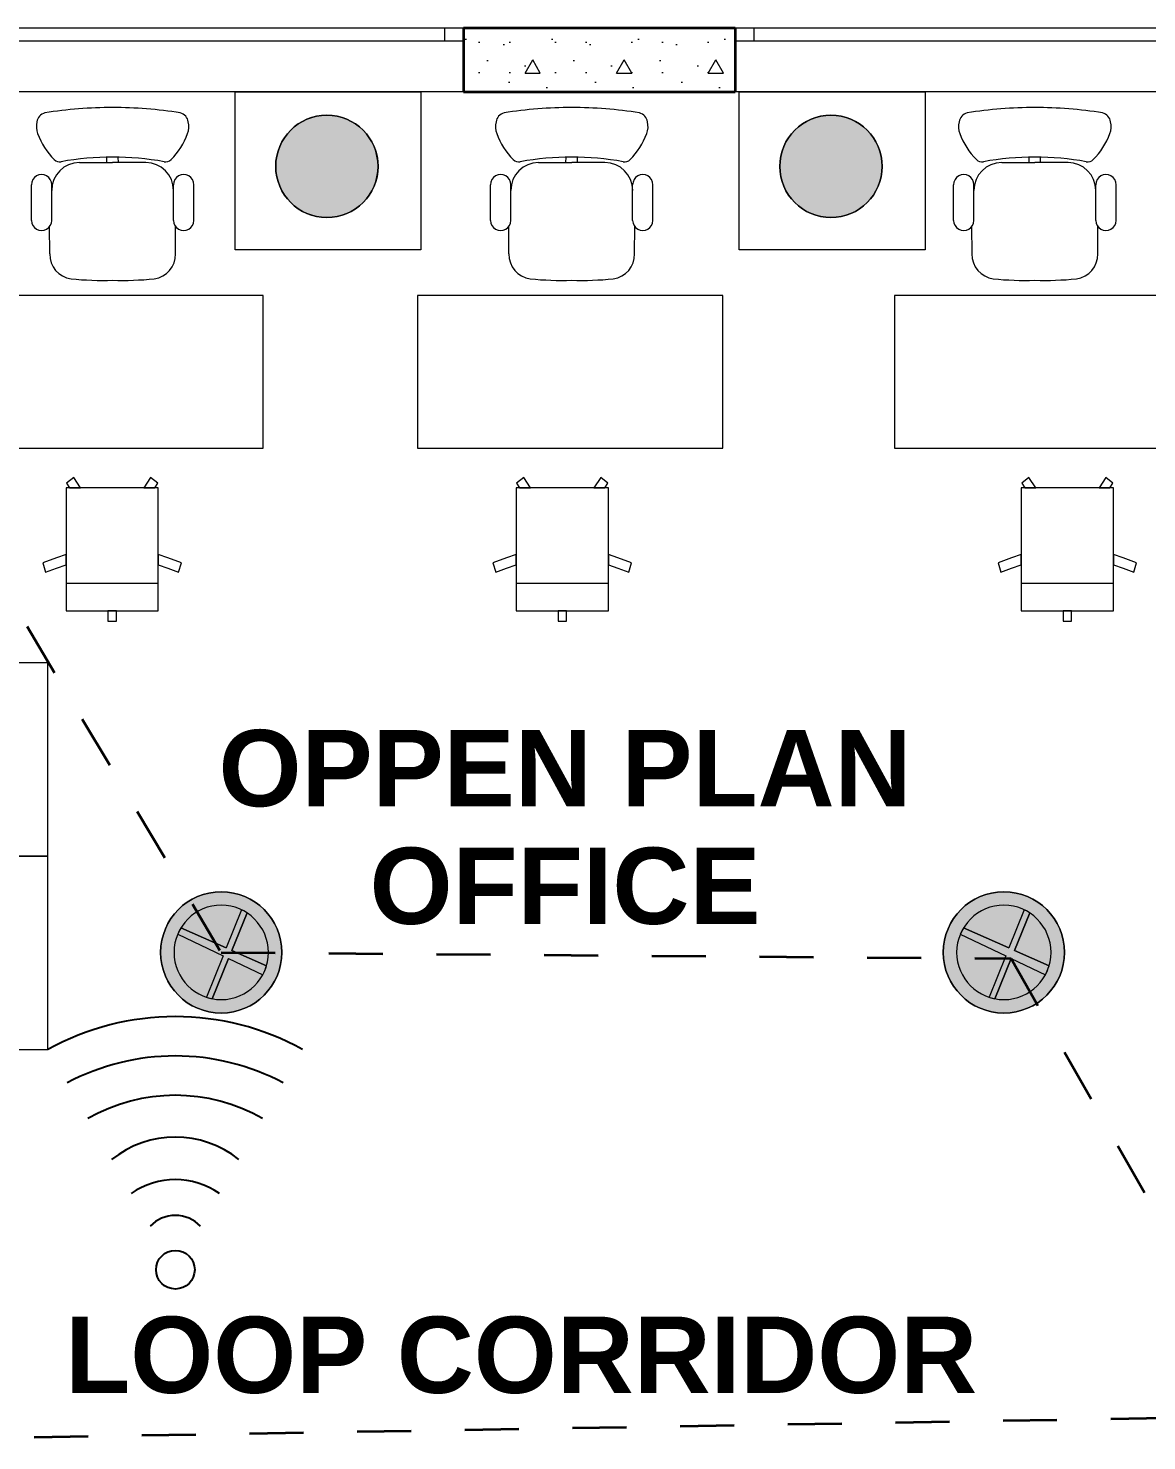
# Model space of a CAD drawing. Header units: millimetres. Extents: x -100675 to 28000, y -21133 to 42228.
# Drawn here: x -66573 to -62176, y 13643 to 19194 of the extents above; entities that cross this region are included whole.
import ezdxf

# ---------------------------------------------------------------- set-up
doc = ezdxf.new("R2010")
doc.units = ezdxf.units.MM
doc.header["$MEASUREMENT"] = 0
doc.linetypes.add('Dashed', pattern=[423.333333, 211.666667, -211.666667])
doc.linetypes.add('Wipeout_Contour', pattern=[1000, 0, -1000])
for name, color, linetype, lineweight in [('New_2D Drafting - General_Pen_No__1', 7, 'Continuous', 13), ('New_2D Drafting - General_Pen_No__2', 8, 'Continuous', 15), ('New_2D Drafting - General_Pen_No__52', 15, 'Continuous', 20), ('New_ARCHICAD Windows_Pen_No__27', 7, 'Continuous', 35), ('New_Structural - Bearing_Pen_No__20', 1, 'Continuous', 0), ('New_Structural - Bearing_Pen_No__21', 7, 'Continuous', 35), ('New_Structural - Bearing_Pen_No__27', 7, 'Continuous', 35), ('New_Structural - Bearing_Pen_No__46', 5, 'Continuous', 25)]:
    doc.layers.add(name, color=color, linetype=linetype, lineweight=lineweight)
for name, color, linetype, lineweight, true_color in [('New_2D Drafting - General_Pen_No__82', 7, 'Continuous', 20, 0xaaaaaa), ('New_Annotation - Text_Pen_No__86', 7, 'Continuous', 20, 0x5555ff), ('New_ARCHICAD Windows_Pen_No__23', 7, 'Continuous', 20, 0xff6600), ('New_ARCHICAD Windows_Pen_No__3', 7, 'Continuous', 18, 0xff6600), ('New_Interior - Furniture _Pen_No__4', 7, 'Continuous', 20, 0x029e21), ('New_Structural - Bearing_Pen_No__170', 7, 'Continuous', 13, 0x9f9f00), ('New_Structural - Bearing_Pen_No__61', 7, 'Continuous', 20, 0x6a6a6a), ('New_Structural - Bearing_Pen_No__89', 7, 'Continuous', 20, 0x71cebe)]:
    doc.layers.add(name, color=color, linetype=linetype, lineweight=lineweight, true_color=true_color)
for name, color, linetype in [('New_ARCHICAD Windows', 7, 'Continuous'), ('New_Interior - Furniture', 7, 'Continuous'), ('New_Structural - Bearing', 7, 'Continuous')]:
    doc.layers.add(name, color=color, linetype=linetype)
doc.styles.add('GENERATED_STYLE_2', font='arial.ttf')
doc.linetypes.add('Double Slash', pattern='A,0,[2,commercial building_1.Shx,S=15.679012,R=0,X=0,Y=0],-1975.555563,0', length=1975.555563)

# ---------------------------------------------------------------- blocks, each defined once
blk = doc.blocks.new('Slab_34', base_point=(-65814.3, 15800.7))
at = {"layer": 'New_Structural - Bearing_Pen_No__89', "color": 123, "linetype": 'Continuous', "lineweight": 20, "true_color": 0x71cebe, "flags": 128}
for points in [[(-65814.3, 15800.7, -1), (-65814.3, 15324.3, -1)], [(-65814.3, 15748, 1), (-65814.3, 15377, 1)]]:
    blk.add_lwpolyline(points, format="xyb", close=True, dxfattribs=at)
blk = doc.blocks.new('Slab_35', base_point=(-62737.4, 15800.7))
at = {"layer": 'New_Structural - Bearing_Pen_No__89', "color": 123, "linetype": 'Continuous', "lineweight": 20, "true_color": 0x71cebe, "flags": 128}
for points in [[(-62737.4, 15800.7, -1), (-62737.4, 15324.3, -1)], [(-62737.4, 15748, 1), (-62737.4, 15377, 1)]]:
    blk.add_lwpolyline(points, format="xyb", close=True, dxfattribs=at)
blk = doc.blocks.new('Window 24_2')
at = {"layer": 'New_ARCHICAD Windows_Pen_No__23', "color": 30, "linetype": 'Continuous', "lineweight": 20, "true_color": 0xff6600}
for p, q in [((-1000, 0), (-925, 0)), ((-925, 0), (-925, -50)), ((925, -50), (925, 0)), ((925, 0), (1000, 0)), ((-925, -50), (-1000, -50)), ((1000, -50), (925, -50))]:
    blk.add_line(p, q, dxfattribs=at)
at = {"layer": 'New_ARCHICAD Windows_Pen_No__27', "color": 7, "linetype": 'Continuous', "lineweight": 35}
for p, q in [((-1000, 0), (-1000, -50)), ((-1000, 0), (-1000, -50)), ((1000, 0), (1000, -50)), ((1000, 0), (1000, -50)), ((-1000, -50), (-1000, -250)), ((1000, -50), (1000, -250))]:
    blk.add_line(p, q, dxfattribs=at)
at = {"layer": 'New_ARCHICAD Windows_Pen_No__3', "color": 30, "linetype": 'Continuous', "lineweight": 18, "true_color": 0xff6600}
for p, q in [((-1000, 0), (1000, 0)), ((-925, 0), (925, 0)), ((925, -50), (-925, -50)), ((-1000, -250), (1000, -250))]:
    blk.add_line(p, q, dxfattribs=at)
blk = doc.blocks.new('Wall_20', base_point=(-71119.4, 18944.5))
at = {"color": 254, "linetype": 'Wipeout_Contour', "lineweight": 0, "ltscale": 268380.915864}
blk.add_wipeout([(-64861.8, 19194.5), (-64861.8, 18944.5), (-63794.1, 18944.5), (-63794.1, 19194.5)], dxfattribs=at).dxf.layer = 'New_Structural - Bearing'
at = {"layer": 'New_Structural - Bearing_Pen_No__170', "linetype": 'Continuous', "lineweight": 13, "true_color": 0x9f9f00}
h = blk.add_hatch(dxfattribs=at)
h.set_pattern_fill('Structural_Concrete', color=54, style=0, pattern_type=2)
h.set_pattern_definition([(0, (0, 0), (0, 623.5383), [60, -300]), (0, (180, 311.8), (0, 623.5383), [60, -300]), (60, (0, 0), (-540, 311.769), [60, -300]), (60, (360, 0), (-540, 311.769), [60, -300]), (120, (60, 0), (540, 311.769), [60, -300]), (120, (420, 0), (540, 311.769), [60, -300]), (0, (0, 60), (0, 120), [0, -120, 0, -180]), (45, (60, 60), (-84.85282, 84.85282), [0, -90, 0, -150])])
h.paths.add_polyline_path([(-64861.8, 19194.5), (-64861.8, 18944.5), (-63794.1, 18944.5), (-63794.1, 19194.5)])
at = {"layer": 'New_Structural - Bearing_Pen_No__27', "color": 7, "linetype": 'Continuous', "lineweight": 35}
for p, q in [((-64861.8, 19194.5), (-64861.8, 19144.5)), ((-63794.1, 19194.5), (-63794.1, 19144.5)), ((-64861.8, 19144.5), (-64861.8, 18944.5)), ((-63794.1, 19144.5), (-63794.1, 18944.5))]:
    blk.add_line(p, q, dxfattribs=at)
at = {"layer": 'New_Structural - Bearing_Pen_No__27', "color": 7, "linetype": 'Continuous', "lineweight": 35, "flags": 128}
for points in [[(-63794.1, 19194.5), (-64861.8, 19194.5)], [(-64861.8, 18944.5), (-63794.1, 18944.5)]]:
    blk.add_lwpolyline(points, dxfattribs=at)
at = {"layer": 'New_ARCHICAD Windows', "color": 21, "linetype": 'Continuous', "lineweight": 18, "true_color": 0xff9955, "xscale": -1, "zscale": 1000}
for p in [(-65861.8, 19194.5), (-62794.1, 19194.5)]:
    blk.add_blockref('Window 24_2', p, dxfattribs=at)
blk = doc.blocks.new('Desk 24')
at = {"layer": 'New_Interior - Furniture _Pen_No__4', "color": 104, "linetype": 'Continuous', "lineweight": 20, "true_color": 0x029e21, "flags": 128}
blk.add_lwpolyline([(0, 0), (1200, 0), (1200, 600), (0, 600)], close=True, dxfattribs=at)
blk = doc.blocks.new('Office Chair 02 24')
at = {"layer": 'New_Interior - Furniture _Pen_No__4', "color": 104, "linetype": 'Continuous', "lineweight": 20, "true_color": 0x029e21}
for p, q in [((327.4, 483.6), (327.7, 504)), ((372.6, 483.6), (372.3, 504)), ((219.6, 483.6), (350, 483.6)), ((480.4, 483.6), (350, 483.6)), ((30.6, 256.3), (30.6, 396.5)), ((110.5, 256.3), (110.5, 396.7)), ((589.5, 256.3), (589.5, 396.7)), ((669.4, 256.3), (669.4, 396.5)), ((102.9, 124.8), (102.3, 232)), ((597.1, 124.8), (597.7, 232))]:
    blk.add_line(p, q, dxfattribs=at)
for centre, major_axis, start_param, end_param in [((93.9, 638.1), (0, 41.9), 0.242579, 1.449866), ((349.6, -1013.7), (0, 1713.4), 6.282956, 6.439399), ((350.4, -1013.7), (0, 1713.4), 6.126972, 6.283414), ((606.1, 638.1), (0, 41.9), 4.833319, 6.040606), ((124.2, 624.5), (0, 74.4), 1.316199, 1.942315), ((575.8, 624.5), (0, 74.4), 4.340871, 4.966987), ((324.9, 698), (0, 288.7), 1.926573, 2.351051), ((375.1, 698), (0, 288.7), 3.932134, 4.356613), ((344.1, -617.5), (0, 1121.8), 6.277925, 6.459683), ((355.9, -617.5), (0, 1121.8), 6.106688, 6.288446), ((219.6, 374.1), (0, 109.5), 0, 1.570796), ((141, 514.7), (0, 28.7), 2.3326, 3.380474), ((480.4, 374.1), (0, 109.5), 4.712389, 6.283185), ((559, 514.7), (0, 28.7), 2.902712, 3.950586), ((70.6, 396.5), (0, 40), 4.712389, 7.853982), ((629.4, 396.5), (0, 40), 4.712389, 7.853982), ((70.6, 256.3), (0, 40), 1.570796, 4.712389), ((629.4, 256.3), (0, 40), 1.570796, 4.712389), ((199.5, 122.7), (0, 97), 1.549364, 3.007057), ((500.5, 122.7), (0, 97), 3.276129, 4.733821), ((309.3, 1236.6), (0, 1216.2), 3.040183, 3.175182), ((390.7, 1236.6), (0, 1216.2), 3.108003, 3.243002)]:
    blk.add_ellipse(centre, major_axis=major_axis, ratio=0.996858, start_param=start_param, end_param=end_param, dxfattribs=at)
blk = doc.blocks.new('Office Chair 05 24')
at = {"layer": 'New_Interior - Furniture _Pen_No__4', "color": 104, "linetype": 'Continuous', "lineweight": 20, "true_color": 0x029e21}
for p, q in [((181.3, 239.5), (-181.4, 239.5)), ((-181.4, 131.4), (181.3, 131.4)), ((-181.4, -244.4), (181.3, -244.4))]:
    blk.add_line(p, q, dxfattribs=at)
at = {"layer": 'New_Interior - Furniture _Pen_No__4', "color": 104, "linetype": 'Continuous', "lineweight": 20, "true_color": 0x029e21, "flags": 128}
for points in [[(16.6, 239.5), (16.6, 280), (-16.6, 280), (-16.6, 239.5)], [(181.3, 211.2), (181.3, 239.5), (-181.4, 239.5), (-181.4, -244.4), (181.3, -244.4), (181.3, -107.5)], [(-181.4, 58.6), (-219.2, 71.9), (-261.3, 86.8), (-272.4, 49.7), (-219.2, 30.9), (-181.4, 17.5)], [(181.3, 17.5), (219.1, 30.9), (272.4, 49.7), (261.3, 86.8), (219.1, 71.9), (181.3, 58.6)], [(-167.6, -244.4), (-179.4, -262.2), (-151.2, -284.5), (-124.5, -244.4)], [(124.4, -244.4), (151.2, -284.5), (179.4, -262.2), (167.5, -244.4)]]:
    blk.add_lwpolyline(points, close=True, dxfattribs=at)
blk = doc.blocks.new('Designer Chair 03 24')
at = {"layer": 'New_Interior - Furniture _Pen_No__4', "color": 104, "linetype": 'Continuous', "lineweight": 20, "true_color": 0x029e21}
for p, q in [((0, 683.5213), (760, 683.5213)), ((0, 519.0878), (760, 519.0878))]:
    blk.add_line(p, q, dxfattribs=at)
at = {"layer": 'New_Interior - Furniture _Pen_No__4', "color": 104, "linetype": 'Continuous', "lineweight": 20, "true_color": 0x029e21, "flags": 128}
blk.add_lwpolyline([(0, 0), (760, 0), (760, 770), (0, 770)], close=True, dxfattribs=at)

msp = doc.modelspace()

# ---------------------------------------------------------------- hatches: boundary and pattern name
at = {"layer": 'New_2D Drafting - General_Pen_No__52', "linetype": 'Continuous', "lineweight": 20}
for points in [[(-65197.7, 18651.6, 1), (-65600, 18651.6, 1)], [(-63215.9, 18651.6, 1), (-63618.2, 18651.6, 1)]]:
    msp.add_hatch(color=15, dxfattribs=at).paths.add_polyline_path(points)
at = {"layer": 'New_2D Drafting - General_Pen_No__82', "linetype": 'Continuous', "lineweight": 20, "true_color": 0xaaaaaa}
for points in [[(-65814.3, 15800.7, 1), (-65814.3, 15324.3, 1)], [(-62737.4, 15800.7, 1), (-62737.4, 15324.3, 1)], [(-65636.5, 15509.8), (-65772.2, 15570.2), (-65712.4, 15717.5, 0.034067), (-65734.3, 15729.9), (-65794.2, 15579.9), (-65972.6, 15659.3, 0.037873), (-65985.4, 15634.3), (-65806.6, 15548.6), (-65871.5, 15386, 0.030742), (-65849.4, 15380.3), (-65785.2, 15538.3), (-65651.2, 15474.1, 0.052198)], [(-62559.6, 15509.8), (-62695.3, 15570.2), (-62635.5, 15717.5, 0.034067), (-62657.4, 15729.9), (-62717.3, 15579.9), (-62895.7, 15659.3, 0.037873), (-62908.5, 15634.3), (-62729.8, 15548.6), (-62794.6, 15386, 0.030742), (-62772.5, 15380.3), (-62708.3, 15538.3), (-62574.3, 15474.1, 0.052198)]]:
    msp.add_hatch(color=253, dxfattribs=at).paths.add_polyline_path(points)

# ---------------------------------------------------------------- linework, layer by layer
at = {"layer": 'New_2D Drafting - General_Pen_No__1', "color": 7, "linetype": 'Continuous', "lineweight": 13, "flags": 128}
for points in [[(-65197.7, 18651.6, 1), (-65600, 18651.6, 1)], [(-63215.9, 18651.6, 1), (-63618.2, 18651.6, 1)]]:
    msp.add_lwpolyline(points, format="xyb", close=True, dxfattribs=at)
at = {"layer": 'New_2D Drafting - General_Pen_No__2', "color": 8, "linetype": 'Continuous', "lineweight": 15, "flags": 128}
for points in [[(-65814.3, 15800.7, 1), (-65814.3, 15324.3, 1)], [(-62737.4, 15800.7, 1), (-62737.4, 15324.3, 1)], [(-65814.3, 15377, 1), (-65814.3, 15748, 1)], [(-65814.3, 15748, 1), (-65814.3, 15377, 1)], [(-65636.5, 15509.8), (-65772.2, 15570.2), (-65712.4, 15717.5, 0.034067), (-65734.3, 15729.9), (-65794.2, 15579.9), (-65972.6, 15659.3, 0.037873), (-65985.4, 15634.3), (-65806.6, 15548.6), (-65871.5, 15386, 0.030742), (-65849.4, 15380.3), (-65785.2, 15538.3), (-65651.2, 15474.1, 0.052198)], [(-62737.4, 15377, 1), (-62737.4, 15748, 1)], [(-62737.4, 15748, 1), (-62737.4, 15377, 1)], [(-62559.6, 15509.8), (-62695.3, 15570.2), (-62635.5, 15717.5, 0.034067), (-62657.4, 15729.9), (-62717.3, 15579.9), (-62895.7, 15659.3, 0.037873), (-62908.5, 15634.3), (-62729.8, 15548.6), (-62794.6, 15386, 0.030742), (-62772.5, 15380.3), (-62708.3, 15538.3), (-62574.3, 15474.1, 0.052198)]]:
    msp.add_lwpolyline(points, format="xyb", close=True, dxfattribs=at)
at = {"layer": 'New_Structural - Bearing_Pen_No__20', "color": 1, "linetype": 'Double Slash', "lineweight": 0}
for p, q in [((-65029.1, 18323.2), (-65759.4, 18323.2)), ((-63047.3, 18323.2), (-63777.6, 18323.2))]:
    msp.add_line(p, q, dxfattribs=at)
for centre in [(-65398.8, 18651.6), (-63417, 18651.6)]:
    msp.add_circle(centre, 201.2, dxfattribs=at)
at = {"layer": 'New_Structural - Bearing_Pen_No__21', "color": 7, "linetype": 'Dashed', "lineweight": 35}
for p, q in [((-66794.3, 17207), (-65814.3, 15562.5)), ((-65814.3, 15562.5), (-62708.3, 15538.3)), ((-62708.3, 15538.3), (-61681.9, 13739.3)), ((-61681.9, 13739.3), (-67307.6, 13643.3))]:
    msp.add_line(p, q, dxfattribs=at)
at = {"layer": 'New_Structural - Bearing_Pen_No__46', "color": 5, "linetype": 'Continuous', "lineweight": 25}
msp.add_circle((-65994.5, 14315.6), 76, dxfattribs=at)
for centre, radius, start, end in [((-65994.5, 14272.8), 1037.2, 61.1651, 118.9004), ((-65995.1, 14249.7), 905.8, 62.0351, 117.9649), ((-65995, 14309.6), 691.3, 60.196, 119.804), ((-65994.6, 14437.8), 398.9, 51.155, 128.9104), ((-65994.7, 14368.4), 301.2, 54.9069, 125.0931), ((-65994.6, 14391), 137.8, 44.038, 135.962)]:
    msp.add_arc(centre, radius, start, end, dxfattribs=at)
at = {"layer": 'New_Structural - Bearing_Pen_No__61', "color": 251, "linetype": 'Continuous', "lineweight": 20, "true_color": 0x6a6a6a}
for p, q in [((-65734.3, 15729.9), (-65794.2, 15579.9)), ((-65712.4, 15717.5), (-65772.2, 15570.2)), ((-62657.4, 15729.9), (-62717.3, 15579.9)), ((-62635.5, 15717.5), (-62695.3, 15570.2)), ((-65972.6, 15659.3), (-65794.2, 15579.9)), ((-62895.7, 15659.3), (-62717.3, 15579.9)), ((-65985.4, 15634.3), (-65806.6, 15548.6)), ((-62908.5, 15634.3), (-62729.8, 15548.6)), ((-65806.6, 15548.6), (-65871.5, 15386)), ((-65772.2, 15570.2), (-65636.5, 15509.8)), ((-62729.8, 15548.6), (-62794.6, 15386)), ((-62695.3, 15570.2), (-62559.6, 15509.8)), ((-65785.2, 15538.3), (-65849.4, 15380.3)), ((-65785.2, 15538.3), (-65651.2, 15474.1)), ((-62708.3, 15538.3), (-62772.5, 15380.3)), ((-62708.3, 15538.3), (-62574.3, 15474.1))]:
    msp.add_line(p, q, dxfattribs=at)

# ---------------------------------------------------------------- block references
at = {"layer": 'New_Interior - Furniture', "color": 104, "linetype": 'Continuous', "lineweight": 20, "true_color": 0x029e21, "zscale": 1000}
for p in [(-66591.2, 18183.2), (-64786.2, 18183.2), (-62965.5, 18183.2)]:
    msp.add_blockref('Office Chair 02 24', p, dxfattribs=at)
for name, p, rotation in [('Desk 24', (-65649.3, 18143.9), 180), ('Desk 24', (-63842.4, 18143.9), 180), ('Desk 24', (-61967, 18143.9), 180), ('Office Chair 05 24', (-66243.1, 17143.9), 180), ('Office Chair 05 24', (-64473.6, 17143.9), 180), ('Office Chair 05 24', (-62487.7, 17143.9), 180), ('Designer Chair 03 24', (-66495.8, 15940.9), 90), ('Designer Chair 03 24', (-66495.8, 15180.9), 90)]:
    msp.add_blockref(name, p, dxfattribs=dict(at, rotation=rotation))
at = {"layer": 'New_Structural - Bearing', "color": 7, "lineweight": 35}
msp.add_blockref('Wall_20', (-71119.4, 18944.5), dxfattribs=at)
at = {"layer": 'New_Structural - Bearing', "color": 123, "linetype": 'Continuous', "lineweight": 20, "true_color": 0x71cebe}
for name, p in [('Slab_34', (-65814.3, 15800.7)), ('Slab_35', (-62737.4, 15800.7))]:
    msp.add_blockref(name, p, dxfattribs=at)

# ---------------------------------------------------------------- texts
at = {"layer": 'New_Annotation - Text_Pen_No__86', "color": 173, "linetype": 'Continuous', "lineweight": 20, "true_color": 0x5555ff, "insert": (-64462.4, 16436.8), "char_height": 300, "attachment_point": 2, "line_spacing_factor": 0.9248, "style": 'GENERATED_STYLE_2'}
msp.add_mtext('\\A1;{\\pqc;\\fArial|b1|i0|c0|p34;OPPEN PLAN\\P\\pqc;\\fArial|b1|i0|c0|p34;OFFICE     }', dxfattribs=at)
at = {"layer": 'New_Annotation - Text_Pen_No__86', "color": 173, "linetype": 'Continuous', "lineweight": 20, "true_color": 0x5555ff, "insert": (-64634.9, 14131.1), "char_height": 300, "attachment_point": 2, "style": 'GENERATED_STYLE_2'}
msp.add_mtext('\\A1;{\\pqc;\\fArial|b1|i0|c0|p34;LOOP CORRIDOR }', dxfattribs=at)

# ---------------------------------------------------------------- next in the draw order: linework, layer by layer
at = {"layer": 'New_Structural - Bearing_Pen_No__20', "color": 1, "linetype": 'Double Slash', "lineweight": 0}
for p, q in [((-65759.4, 18944.5), (-65029.1, 18944.5)), ((-65759.4, 18323.2), (-65759.4, 18944.5)), ((-65029.1, 18944.5), (-65029.1, 18323.2)), ((-63777.6, 18944.5), (-63047.3, 18944.5)), ((-63777.6, 18323.2), (-63777.6, 18944.5)), ((-63047.3, 18944.5), (-63047.3, 18323.2))]:
    msp.add_line(p, q, dxfattribs=at)

doc.saveas('drawing.dxf')
